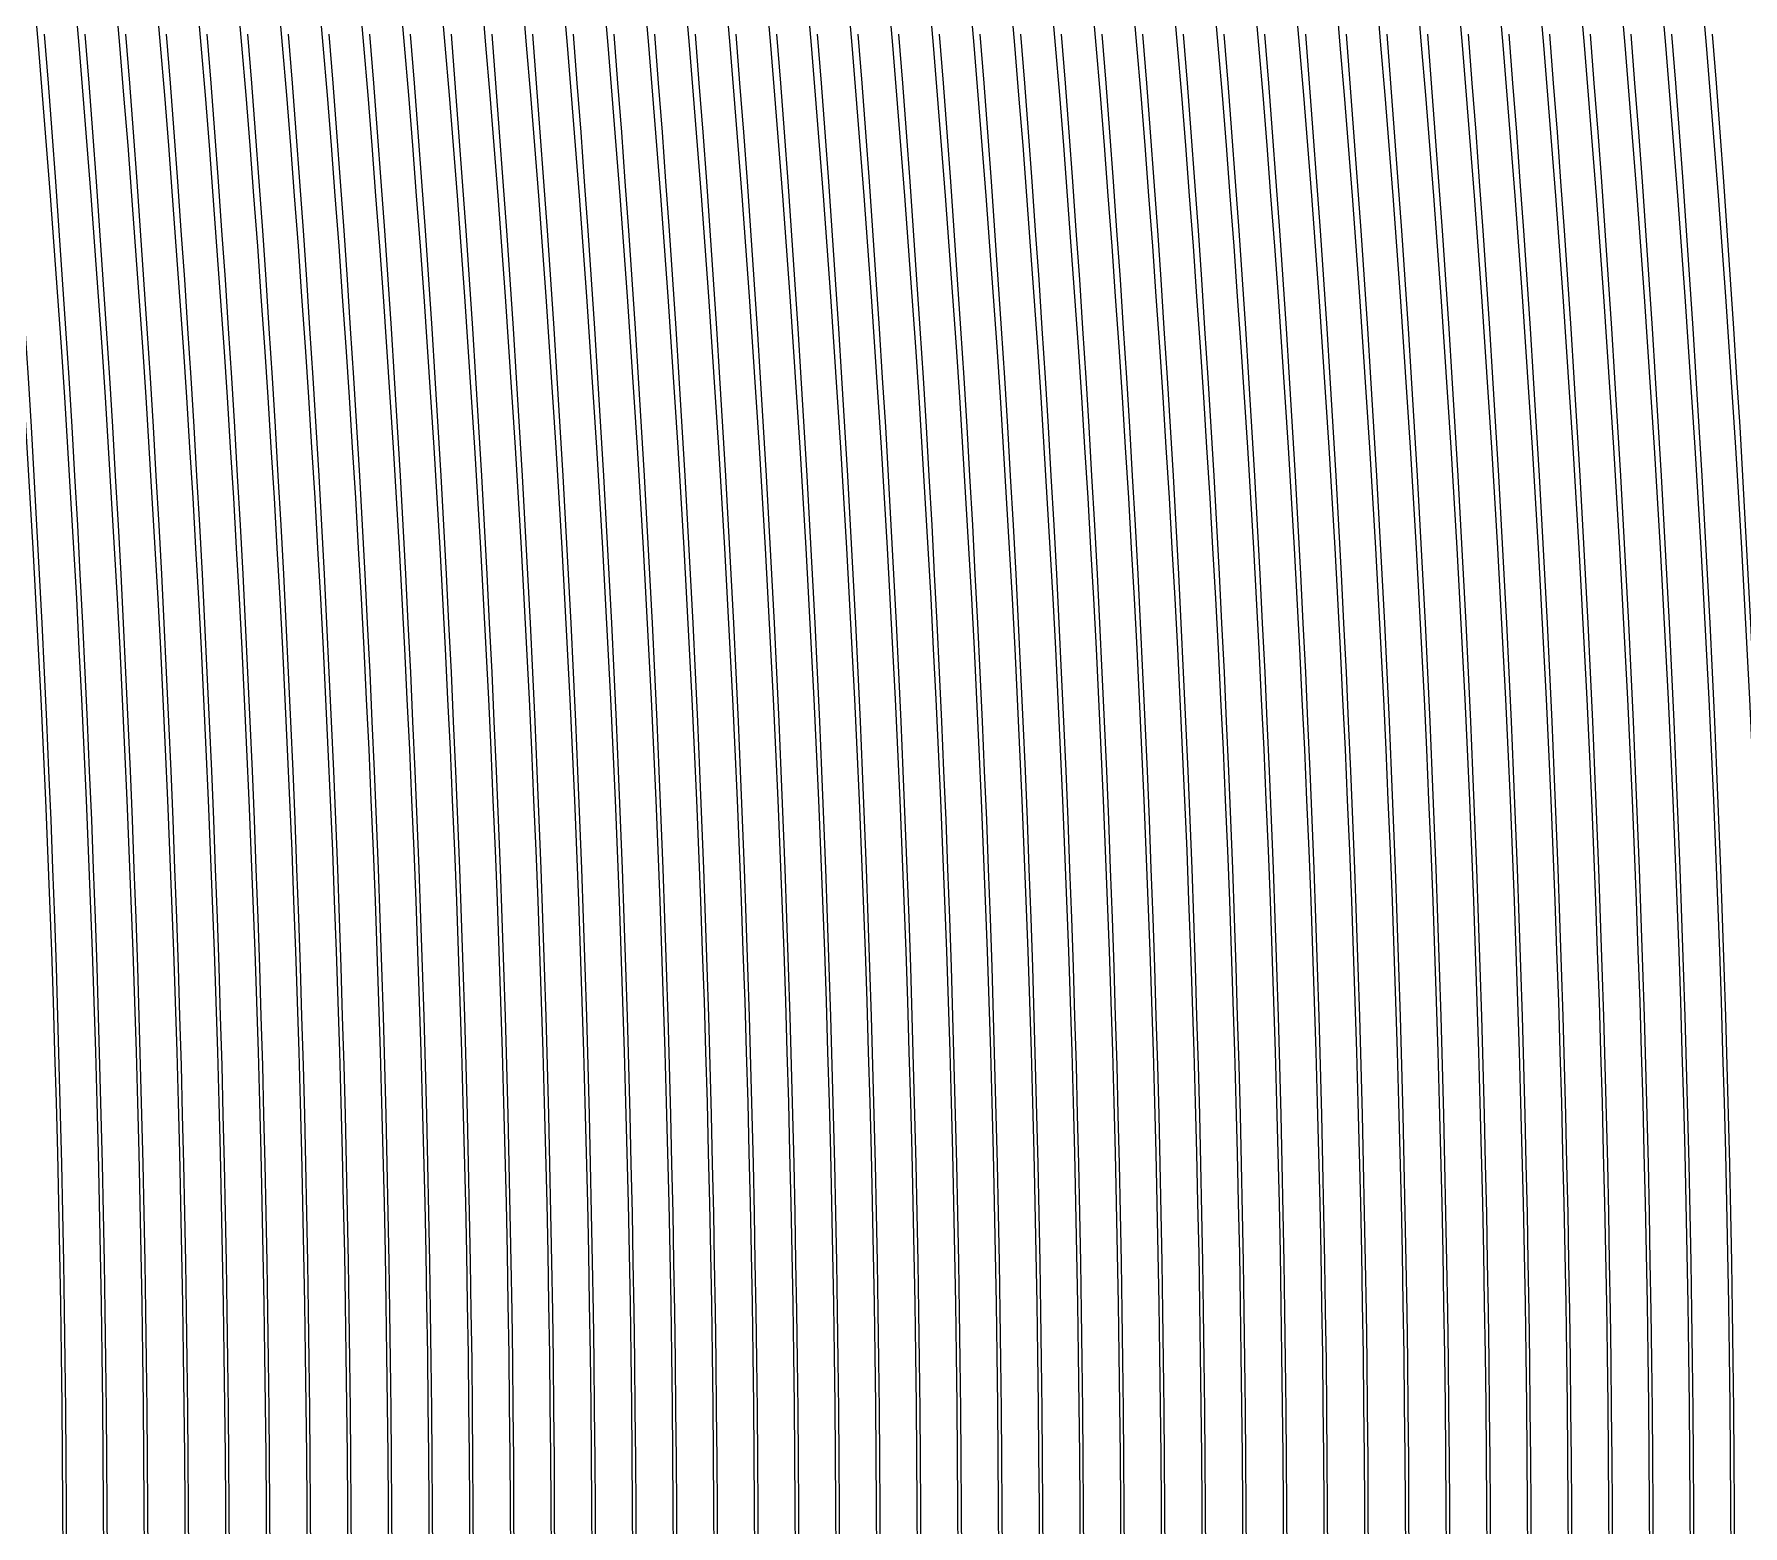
# Model space of a CAD drawing. Header units: millimetres. Extents: x 18217 to 37054, y 415 to 7180.
# Drawn here: x 18928 to 19663, y 6019 to 6660 of the extents above; entities that cross this region are included whole.
import ezdxf

# ---------------------------------------------------------------- set-up
doc = ezdxf.new("R2010")
doc.units = ezdxf.units.MM

msp = doc.modelspace()

# ---------------------------------------------------------------- linework, layer by layer
at = {"linetype": 'ByBlock', "lineweight": 9}
for centre, radius, start, end in [((10916.85, 5984.01), 8023.83, 355.043868, 4.956132), ((10934.35, 5984.01), 8023.83, 355.043868, 4.956132), ((10951.85, 5984.01), 8023.83, 355.043868, 4.956132), ((10969.35, 5984.01), 8023.83, 355.043868, 4.956132), ((10986.85, 5984.01), 8023.83, 355.043868, 4.956132), ((11004.35, 5984.01), 8023.83, 355.043868, 4.956132), ((11021.85, 5984.01), 8023.83, 355.043868, 4.956132), ((11039.35, 5984.01), 8023.83, 355.043868, 4.956132), ((11056.85, 5984.01), 8023.83, 355.043868, 4.956132), ((11074.35, 5984.01), 8023.83, 355.043868, 4.956132), ((11091.85, 5984.01), 8023.83, 355.043868, 4.956132), ((11109.35, 5984.01), 8023.83, 355.043868, 4.956132), ((11126.85, 5984.01), 8023.83, 355.043868, 4.956132), ((11144.35, 5984.01), 8023.83, 355.043868, 4.956132), ((11161.85, 5984.01), 8023.83, 355.043868, 4.956132), ((11179.35, 5984.01), 8023.83, 355.043868, 4.956132), ((11196.85, 5984.01), 8023.83, 355.043868, 4.956132), ((11214.35, 5984.01), 8023.83, 355.043868, 4.956132), ((11231.85, 5984.01), 8023.83, 355.043868, 4.956132), ((11249.35, 5984.01), 8023.83, 355.043868, 4.956132), ((11266.85, 5984.01), 8023.83, 355.043868, 4.956132), ((11284.35, 5984.01), 8023.83, 355.043868, 4.956132), ((11301.85, 5984.01), 8023.83, 355.043868, 4.956132), ((11319.35, 5984.01), 8023.83, 355.043868, 4.956132), ((11336.85, 5984.01), 8023.83, 355.043868, 4.956132), ((11354.35, 5984.01), 8023.83, 355.043868, 4.956132), ((11371.85, 5984.01), 8023.83, 355.043868, 4.956132), ((11389.35, 5984.01), 8023.83, 355.043868, 4.956132), ((11406.85, 5984.01), 8023.83, 355.043868, 4.956132), ((11424.35, 5984.01), 8023.83, 355.043868, 4.956132), ((11441.85, 5984.01), 8023.83, 355.043868, 4.956132), ((11459.35, 5984.01), 8023.83, 355.043868, 4.956132), ((11476.85, 5984.01), 8023.83, 355.043868, 4.956132), ((11494.35, 5984.01), 8023.83, 355.043868, 4.956132), ((11511.85, 5984.01), 8023.83, 355.043868, 4.956132), ((11529.35, 5984.01), 8023.83, 355.043868, 4.956132), ((11546.85, 5984.01), 8023.83, 355.043868, 4.956132), ((11564.35, 5984.01), 8023.83, 355.043868, 4.956132), ((11581.85, 5984.01), 8023.83, 355.043868, 4.956132), ((11599.35, 5984.01), 8023.83, 355.043868, 4.956132), ((11616.85, 5984.01), 8023.83, 355.043868, 4.956132), ((11634.35, 5984.01), 8023.83, 355.043868, 4.956132), ((11651.85, 5984.01), 8023.83, 355.043868, 4.956132), ((10476.13, 5984.01), 8466.05, 355.418517, 4.581483), ((10493.63, 5984.01), 8466.05, 355.418517, 4.581483), ((10511.13, 5984.01), 8466.05, 355.418517, 4.581483), ((10528.63, 5984.01), 8466.05, 355.418517, 4.581483), ((10546.13, 5984.01), 8466.05, 355.418517, 4.581483), ((10563.63, 5984.01), 8466.05, 355.418517, 4.581483), ((10581.13, 5984.01), 8466.05, 355.418517, 4.581483), ((10598.63, 5984.01), 8466.05, 355.418517, 4.581483), ((10616.13, 5984.01), 8466.05, 355.418517, 4.581483), ((10633.63, 5984.01), 8466.05, 355.418517, 4.581483), ((10651.13, 5984.01), 8466.05, 355.418517, 4.581483), ((10668.63, 5984.01), 8466.05, 355.418517, 4.581483), ((10686.13, 5984.01), 8466.05, 355.418517, 4.581483), ((10703.63, 5984.01), 8466.05, 355.418517, 4.581483), ((10721.13, 5984.01), 8466.05, 355.418517, 4.581483), ((10738.63, 5984.01), 8466.05, 355.418517, 4.581483), ((10756.13, 5984.01), 8466.05, 355.418517, 4.581483), ((10773.63, 5984.01), 8466.05, 355.418517, 4.581483), ((10791.13, 5984.01), 8466.05, 355.418517, 4.581483), ((10808.63, 5984.01), 8466.05, 355.418517, 4.581483), ((10826.13, 5984.01), 8466.05, 355.418517, 4.581483), ((10843.63, 5984.01), 8466.05, 355.418517, 4.581483), ((10861.13, 5984.01), 8466.05, 355.418517, 4.581483), ((10878.63, 5984.01), 8466.05, 355.418517, 4.581483), ((10896.13, 5984.01), 8466.05, 355.418517, 4.581483), ((10913.63, 5984.01), 8466.05, 355.418517, 4.581483), ((10931.13, 5984.01), 8466.05, 355.418517, 4.581483), ((10948.63, 5984.01), 8466.05, 355.418517, 4.581483), ((10966.13, 5984.01), 8466.05, 355.418517, 4.581483), ((10983.63, 5984.01), 8466.05, 355.418517, 4.581483), ((11001.13, 5984.01), 8466.05, 355.418517, 4.581483), ((11018.63, 5984.01), 8466.05, 355.418517, 4.581483), ((11036.13, 5984.01), 8466.05, 355.418517, 4.581483), ((11053.63, 5984.01), 8466.05, 355.418517, 4.581483), ((11071.13, 5984.01), 8466.05, 355.418517, 4.581483), ((11088.63, 5984.01), 8466.05, 355.418517, 4.581483), ((11106.13, 5984.01), 8466.05, 355.418517, 4.581483), ((11123.63, 5984.01), 8466.05, 355.418517, 4.581483), ((11141.13, 5984.01), 8466.05, 355.418517, 4.581483), ((11158.63, 5984.01), 8466.05, 355.418517, 4.581483), ((11176.13, 5984.01), 8466.05, 355.418517, 4.581483), ((11193.63, 5984.01), 8466.05, 355.418517, 4.581483), ((11211.13, 5984.01), 8466.05, 355.418517, 4.581483)]:
    msp.add_arc(centre, radius, start, end, dxfattribs=at)

doc.saveas('drawing.dxf')
